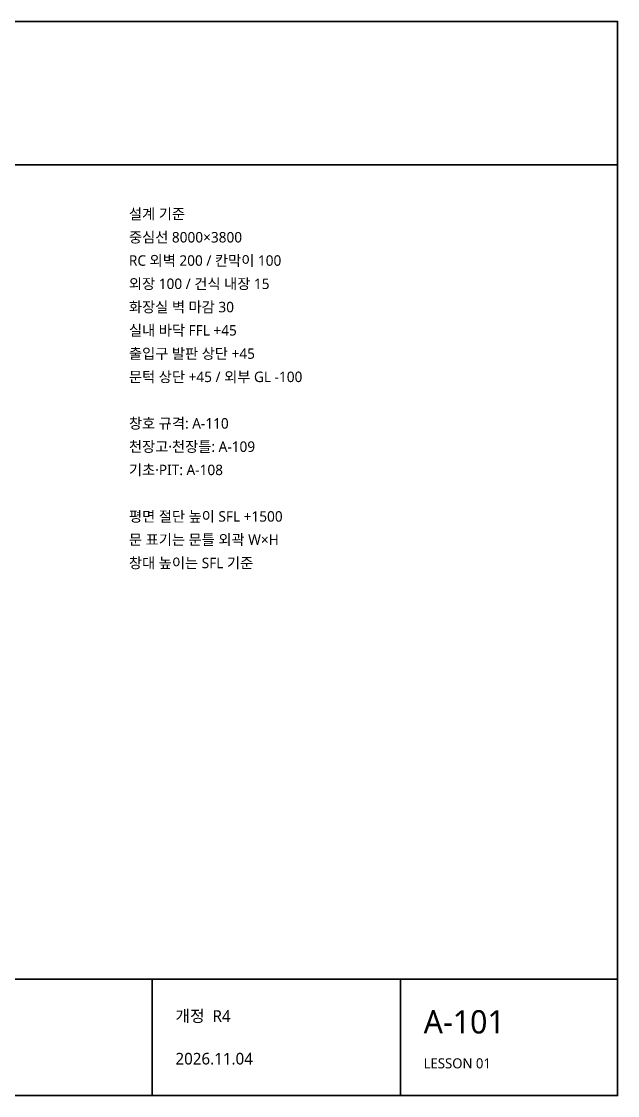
# Model space of a CAD drawing. Header units: millimetres. Extents: x 500 to 20500, y 500 to 14350.
# Drawn here: x 12815 to 20500, y 500 to 14350 of the extents above; entities that cross this region are included whole.
import ezdxf

# ---------------------------------------------------------------- set-up
doc = ezdxf.new("R2010")
doc.units = ezdxf.units.MM
doc.layers.add('BORDER', color=7, linetype='Continuous', lineweight=35)
doc.layers.add('TEXT', color=7, linetype='Continuous', lineweight=18)
doc.styles.add('KOREAN', font='malgun.ttf')

msp = doc.modelspace()

# ---------------------------------------------------------------- linework, layer by layer
at = {"layer": 'BORDER'}
for p, q in [((500, 12500), (20500, 12500)), ((500, 2000), (20500, 2000)), ((14500, 500), (14500, 2000)), ((17700, 500), (17700, 2000))]:
    msp.add_line(p, q, dxfattribs=at)
msp.add_lwpolyline([(500, 500), (20500, 500), (20500, 14350), (500, 14350)], close=True, dxfattribs=at)

# ---------------------------------------------------------------- texts
at = {"layer": 'TEXT', "style": 'KOREAN'}
for s, height, p in [('설계 기준', 135, (14200, 11800)), ('중심선 8000×3800', 135, (14200, 11500)), ('RC 외벽 200 / 칸막이 100', 135, (14200, 11200)), ('외장 100 / 건식 내장 15', 135, (14200, 10900)), ('화장실 벽 마감 30', 135, (14200, 10600)), ('실내 바닥 FFL +45', 135, (14200, 10300)), ('출입구 발판 상단 +45', 135, (14200, 10000)), ('문턱 상단 +45 / 외부 GL -100', 135, (14200, 9700)), ('창호 규격: A-110', 135, (14200, 9100)), ('천장고·천장틀: A-109', 135, (14200, 8800)), ('기초·PIT: A-108', 135, (14200, 8500)), ('평면 절단 높이 SFL +1500', 135, (14200, 7900)), ('문 표기는 문틀 외곽 W×H', 135, (14200, 7600)), ('창대 높이는 SFL 기준', 135, (14200, 7300)), ('개정  R4', 150, (14800, 1450)), ('A-101', 300, (18000, 1300)), ('2026.11.04', 150, (14800, 900)), ('LESSON 01', 130, (18000, 850))]:
    msp.add_text(s, height=height, dxfattribs=at).set_placement(p)

doc.saveas('drawing.dxf')
